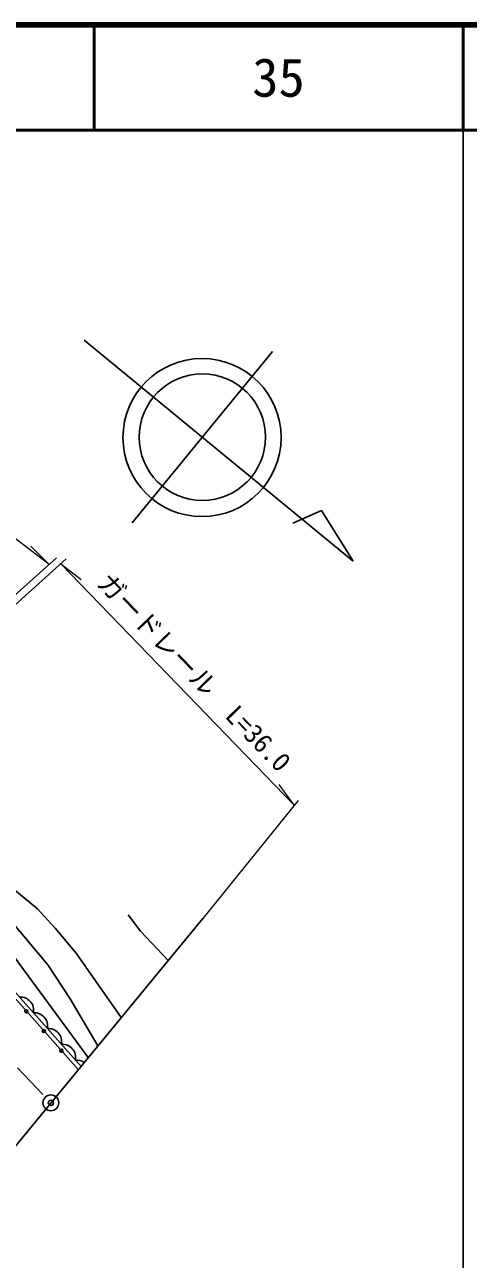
# Model space of a CAD drawing. Units: millimetres, scale not verified. Extents: x 16282 to 680000, y 20000 to 380000.
# Drawn here: x 537421 to 579500, y 262874 to 380000 of the extents above; entities that cross this region are included whole.
import ezdxf
from ezdxf.enums import TextEntityAlignment as Align

# ---------------------------------------------------------------- set-up
doc = ezdxf.new("R2010")
doc.units = ezdxf.units.MM
doc.header["$LTSCALE"] = 1000
doc.header["$PDMODE"] = 32
doc.header["$PDSIZE"] = 500
doc.linetypes.add('CHAIN', pattern=[18.5, 12, -1.5, 3.5, -1.5])
for name, color, linetype, lineweight in [('M-BGD', 7, 'Continuous', 25), ('M-BMK', 2, 'CHAIN', 13), ('M-BMK-OTRS', 5, 'Continuous', 25), ('M-BMK-SRVR', 3, 'Continuous', 25), ('M-STR-HTXT', 7, 'Continuous', 13), ('M-TTL', 2, 'Continuous', 140), ('M-TTL-BAND', 7, 'Continuous', 25), ('M-TTL-LINE', 7, 'Continuous', 50)]:
    doc.layers.add(name, color=color, linetype=linetype, lineweight=lineweight)
doc.layers.add('M-OTRS', color=6, linetype='Continuous')
doc.layers.add('M-TTL-TXT', color=7, linetype='Continuous')
doc.styles.add('ＭＳ ゴシック', font='')
doc.styles.get('ＭＳ ゴシック').set_extended_font_data('MS Gothic')

msp = doc.modelspace()

# ---------------------------------------------------------------- linework, layer by layer
at = {"layer": 'M-BGD'}
for points in [[(543442, 282015), (533504, 295494), (531308, 297717), (529374, 300637), (526953, 304193), (523609, 309633), (520925, 313890), (518868, 316632), (516944, 318944), (514076, 321773), (509982, 325580), (505240, 329538), (500598, 333144), (498175, 334817), (495432, 336176), (491311, 337811), (488377, 338866), (485335, 339760)], [(512803, 328085), (513883, 326311), (515272, 324529), (517710, 322168), (519854, 320054), (521742, 317541), (523601, 314882), (525080, 312409), (528447, 305993), (531354, 300746), (533114, 298405), (536527, 294520), (539626, 290811), (541724, 287598), (544362, 283133)], [(546574, 285820), (542308, 291921), (540315, 294274), (538645, 296114), (535760, 298505), (533965, 300235), (533180, 301312), (532074, 303660), (530529, 307909), (528211, 313118), (527346, 315992)], [(518574, 309110), (518374, 308951), (518318, 308607), (524129, 301843), (526585, 298960), (530419, 294500), (534712, 289629), (542497, 280867)], [(518574, 308911), (518743, 308727), (524433, 302103), (526889, 299220), (530721, 294762), (535011, 289894), (542796, 281132)], [(547232, 295542), (548394, 294011), (551020, 291220)]]:
    msp.add_lwpolyline(points, dxfattribs=at)
for centre in [(537580, 286401), (539240, 284532), (540901, 282663)]:
    msp.add_circle(centre, 150, dxfattribs=at)
for centre, start in [((537017, 286508), 348.49057), ((538345, 285013), 348.49057), ((539673, 283518), 348.49057), ((541002, 282023), 348.49057), ((542330, 280527), 54.52191)]:
    msp.add_arc(centre, 1250, start, 94.75078, dxfattribs=at)
at = {"layer": 'M-BMK'}
msp.add_lwpolyline([(514602, 304164), (539907, 277721)], dxfattribs=at)
at = {"layer": 'M-BMK-OTRS'}
msp.add_line((515520, 248099), (554307, 295212), dxfattribs=at)
at = {"layer": 'M-BMK-SRVR'}
for p, q in [((543064, 350069), (568591, 329109)), ((560933, 348983), (547607, 332753)), ((565585, 333914), (562843, 332695)), ((568591, 329109), (565585, 333914))]:
    msp.add_line(p, q, dxfattribs=at)
for centre, radius in [((554243, 340835), 7500), ((554270, 340868), 6000), ((539907, 277721), 750), ((539907, 277721), 750)]:
    msp.add_circle(centre, radius, dxfattribs=at)
at = {"layer": 'M-OTRS'}
msp.add_point((539907, 277721), dxfattribs=at)
at = {"layer": 'M-STR-HTXT'}
for p, q in [((539731, 328786), (538006, 330533)), ((519034, 309150), (541350, 329332)), ((524624, 315217), (540433, 329417)), ((540836, 328867), (562992, 305943)), ((540836, 328867), (542771, 327356)), ((562992, 305943), (561548, 307929)), ((563356, 306393), (554307, 295212))]:
    msp.add_line(p, q, dxfattribs=at)
msp.add_lwpolyline([(539731, 328786), (531137, 335346), (520245, 340484), (508652, 344358), (497808, 346241), (487218, 347236), (477257, 347021), (462621, 344789), (454987, 341296), (447181, 334679), (440535, 326770), (428732, 308634), (425097, 301558), (417160, 295740), (409148, 294040), (400417, 295098), (333391, 325994), (313518, 333263), (300963, 337100), (283977, 339820), (255771, 343764)], dxfattribs=at)
at = {"layer": 'M-TTL'}
msp.add_line((680000, 380000), (40000, 380000), dxfattribs=at)
at = {"layer": 'M-TTL-BAND'}
msp.add_line((579000, 20000), (579000, 370000), dxfattribs=at)
at = {"layer": 'M-TTL-LINE'}
for p, q in [((543997, 380000), (543997, 370000)), ((579000, 380000), (579000, 370000)), ((40000, 370000), (680000, 370000))]:
    msp.add_line(p, q, dxfattribs=at)

# ---------------------------------------------------------------- texts
at = {"layer": 'M-STR-HTXT', "style": 'ＭＳ ゴシック'}
msp.add_text('ガードレール\u3000L=36.0', height=1833, rotation=314.024, dxfattribs=at).set_placement((552445, 317563), align=Align.BOTTOM_CENTER)
at = {"layer": 'M-TTL-TXT', "style": 'ＭＳ ゴシック'}
msp.add_text('35', height=3666, dxfattribs=at).set_placement((561497, 375000), align=Align.MIDDLE_CENTER)

doc.saveas('drawing.dxf')
